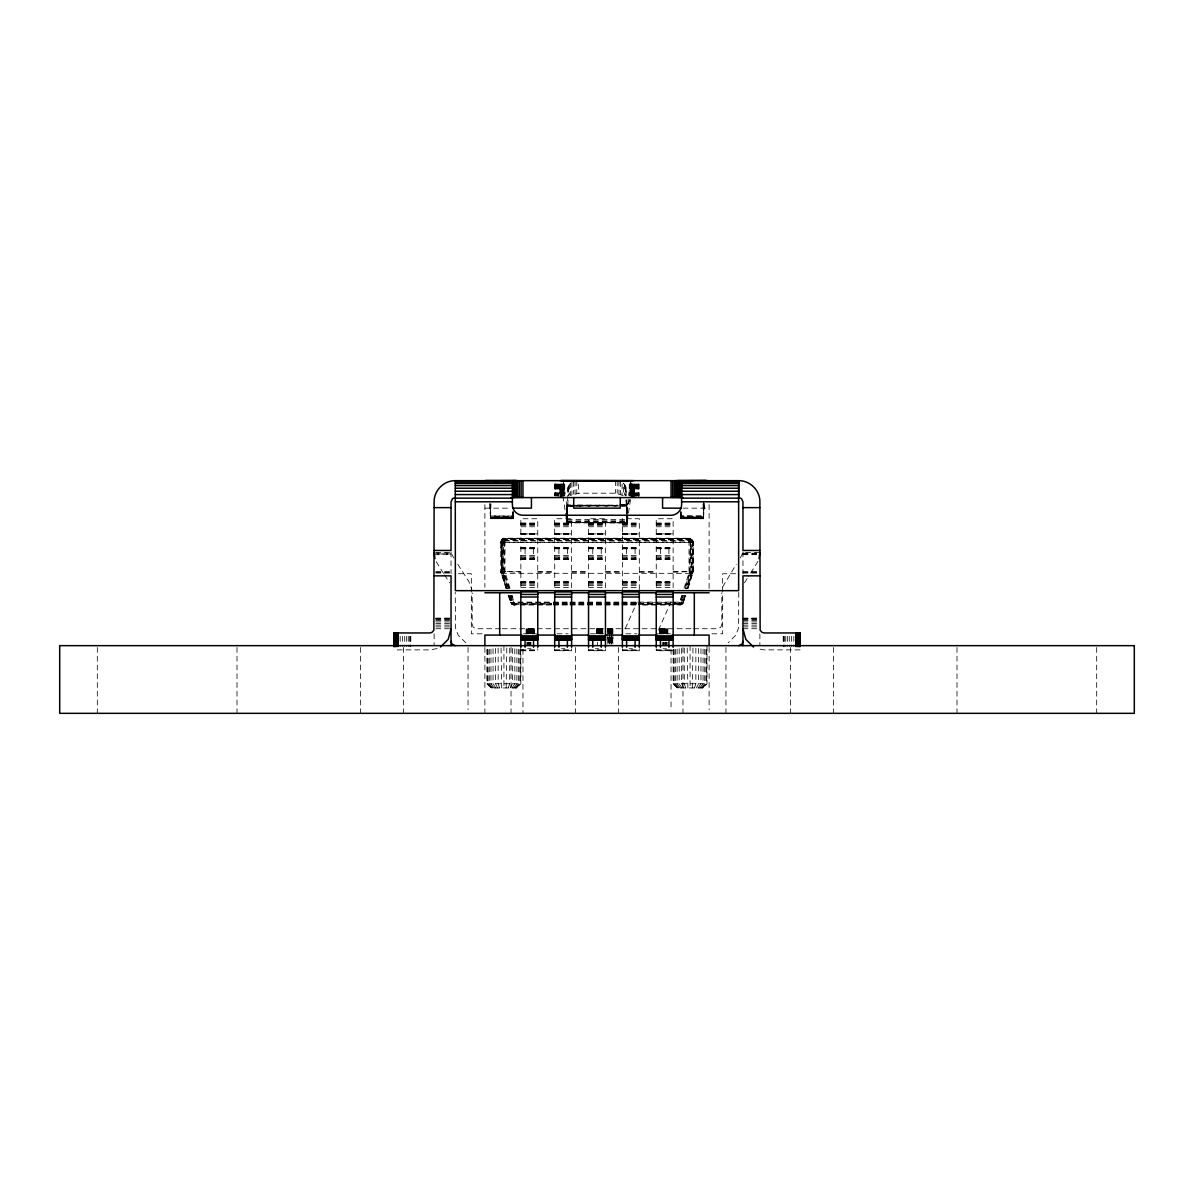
<?xml version="1.0" encoding="UTF-8"?>
<svg xmlns="http://www.w3.org/2000/svg" width="1194" height="1194" viewBox="0 0 1194 1194"><rect width="100%" height="100%" fill="white"/><g stroke="black" fill="none" stroke-linecap="round" stroke-linejoin="round"><path stroke-width="0.75" stroke-dasharray="5 3.75" d="M489.54 503.704L490.495 518.644L513.107 518.674L513.062 511.987L513.107 518.703L490.495 518.644L490.57 517.226L513.032 516.181L513.047 512.51M626.94 522.136L625.969 487.54L623.387 483.092L623.387 495.629L615.403 493.197L578.597 493.197L570.613 495.629L570.613 483.092L568.031 487.54L567.001 522.793L566.911 505.972L565.583 497.092M627.104 513.286L626.999 506.002L630.716 498.092L627.014 522.912L627.014 514.48L627.014 522.927L566.941 522.882L563.284 498.092M626.999 512.748L628.417 497.092M630.775 482.824L630.865 496.301M704.176 505.346L703.52 518.554L680.893 518.689L680.908 511.017L680.893 518.674L703.49 518.703L703.415 501.301M509.972 588.358L504.987 571.732L501.943 572.105L501.987 542.419C507.525 536.046 500.838 538.016 502.629 540.822C509.942 537.375 497.017 539.106 503.062 542.419L693.251 542.419L691.983 540.016L689.013 539.001L502.54 539.36L500.749 542.419L500.749 571.583L501.883 573.314L501.928 541.957L504.853 538.225L689.684 538.24L692.013 539.434L693.192 541.763L692.983 572.986M562.732 496.152L563.135 484.301L563.046 496.256L562.284 484.197L562.314 495.883M626.835 513.644L626.82 505.062L619.343 504.943L626.82 505.062L626.984 522.673M627.044 512.778L627.044 506.032L629.537 499.48M630.925 489.45L630.76 496.182L631.089 484.257L631.148 496.197L631.432 484.212L631.775 496.062M562.762 496.167L562.867 484.257M633.895 484.182L634.089 497.585M562.18 484.197L561.852 495.883M562.359 489.465L562.329 496.077L562.344 484.212M693.192 542.419C693.953 541.21 684.341 535.031 693.042 542.419L693.192 572.239L687.714 588.672M630.775 490.495L630.82 484.346M632.432 495.988L632.521 484.182L632.536 495.883M560.568 495.958L560.538 484.182L560.837 497.585L560.732 484.182M634.283 484.182L634.118 495.958M693.042 541.389C685.222 535.703 693.445 538.464 693.117 542.419L693.192 572.21L691.983 573.329L501.614 573.284L500.958 542.419C501.808 537.822 504.793 537.121 504.316 542.419L504.316 571.583L520.853 572.239M562.105 489.465L561.911 496.003L561.598 484.182L561.374 497.599L560.822 489.465L560.598 497.585M687.938 588.538L693.042 571.583M633.432 495.958L633.656 484.182M513.42 512.644L513.136 518.614L490.495 518.644L490.525 503.584L490.525 518.45L513.077 518.3L513.062 517.226L490.57 517.226L490.958 503.958M634.447 495.958L634.581 483.898L634.238 497.585M703.505 503.644L703.505 518.614L680.878 518.644L681.073 512.554M632.417 497.614L632.119 484.197L631.536 496.107L631.327 484.227L631.119 496.211L631.014 484.271M633.402 497.585L632.656 484.182M570.926 504.943L567.195 504.943L566.986 522.927L567.195 517.48M561.314 495.973L561.344 484.182M631.999 496.032L632.208 484.197L632.626 497.599L632.969 484.182L633.074 497.585L633.178 489.465M673.147 571.583L693.251 571.583C694.012 573.239 686.401 572.568 690.326 571.583L690.326 542.419L691.46 539.673L689.684 538.24M634.298 495.958L634.551 489.48M503.689 538.404C505.002 543.628 495.913 541.986 504.808 539.031C498.734 538.479 508.256 546.927 503.002 538.733M567.359 514.002L568.031 500.077M703.415 504.943L703.505 518.614L680.864 518.584L703.475 518.509L680.923 518.211L703.46 518.017L704.684 500.107M689.341 572.971L690.386 541.539L691.386 573.329L686.49 588.806M501.614 540.046C503.017 544.464 506.241 537.524 502.405 539.792C507.047 540.151 502.39 537.494 501.465 542.389L501.584 573.195L506.599 588.761M685.177 595.642L682.729 603.642L680.252 604.985L638.76 605.045M503.301 538.554L504.525 542.419L689.684 542.419M490.585 504.943L490.495 518.644L513.136 518.554L513.092 511.047L513.107 518.703L490.465 518.181L513.151 518.106L513.375 514.51M738.773 592.284L738.414 628.178L735.892 635.074L728.146 642.82M740.28 558.001L742.966 552.583L759.877 552.583M560.046 484.182L559.911 497.585L559.762 484.182L559.449 489.48L563.24 489.45L563.21 480.988L565.329 495.316M684.028 588.358L689.013 572.881L689.013 538.196L689.938 538.3L689.013 538.404L689.475 539.509L504.137 539.255L502.42 539.658L500.808 542.046L504.763 538.375L690.251 538.434L692.43 540.434L692.013 571.583C692.789 574.821 693.46 570.045 691.386 573.329L692.281 571.583L692.102 573.314M500.749 542.419L501.301 540.389M508.495 595.537L511.256 603.582L514.39 604.746L510.629 602.716L513.748 604.985L551.524 605.045M682.729 603.642L683.625 602.104L679.595 605.045L682.416 603.94L684.774 595.687M673.147 572.239L689.102 571.583L689.684 573.06L684.684 588.538M692.714 573.195L692.207 539.688M638.76 602.104L679.595 602.104C685.072 602.821 679.565 607.239 679.595 602.776L638.76 602.716M628.671 495.316L630.775 481.152L630.775 489.45L634.223 489.48L634.029 484.182M685.326 588.672L690.401 571.583L690.923 573.284L685.938 588.761M692.296 572.448L692.445 571.583M506.122 687.953L506.868 645.655M692.281 687.953L693.013 645.655M507.51 588.806L502.42 572.851L502.286 542.061M567.06 512.823L566.896 505.943L566.911 513.316L567.12 505.555L570.747 505.54M501.928 541.957L501.226 572.941L506.286 588.672M682.923 603.403L685.834 595.224M504.987 538.449L501.137 542.419L500.943 541.539M692.46 572.971L687.401 588.761M508.674 588.672L503.405 572.18L503.599 542.031L502.883 572.224L508.062 588.761M551.524 603.791L514.405 603.791L511.525 595.403M683.117 595.537L680.893 602.418L682.102 604M638.76 604.224L679.595 604.224L682.296 602.552L679.595 604.582L638.76 604.582M685.505 595.537L683.177 602.985L681.281 603.254L683.714 595.642M693.072 541.27L692.639 572.001M681.804 595.224L679.595 602.104L679.908 605.015M682.475 595.403L680.207 602.522L681.49 602.507M684.281 595.687L681.849 602.895M686.983 588.806L691.863 572.881M508.271 687.953L509.719 683.729L509.719 645.655M694.415 687.953L695.863 683.729L695.863 645.655M690.923 573.284L690.266 572.523M722.668 586.926L736.25 564.24M504.704 540.957L689.013 541.121L690.207 539.464L689.55 538.24M625.328 628.462L637.103 601.97M658.431 630.104L671.685 600.313M692.013 542.419C687.535 539.494 690.878 538.987 691.505 542.419L691.61 572.344L690.938 571.583M638.76 603.791L679.595 603.791L680.893 602.418M510.271 687.953L512.39 683.729L512.39 645.655M696.415 687.953L698.535 683.729L698.535 645.655M692.833 542.285L691.968 541.748L692.445 542.419M500.973 541.166L504.987 539.001M551.524 604.582L514.405 604.582L513.36 603L514.405 602.104L551.524 602.104M757.966 561.374L748.459 576.538M690.386 541.539L689.475 539.509M512.196 595.224L514.405 605.015L512.719 603.06L513.748 602.283L514.256 603.433L512.345 603.612L510.375 602.104M512.077 687.953L514.808 683.729L514.808 645.655M698.236 687.953L700.953 683.729L700.953 645.655M744.429 582.791L747.459 578.105M513.957 605L512.495 602.507L551.524 602.716M509.316 588.538L504.316 573.06L504.987 572.239M689.013 541.763L690.714 540.046L690.52 538.613L504.614 538.703M501.48 540.046L504.763 539.315M501.973 539.479L689.177 539.927M513.644 687.953L516.883 683.729L516.883 645.655M699.803 687.953L703.042 683.729L703.042 645.655M504.689 539.464L504.987 540.509L689.013 540.509C689.132 543.882 694.415 539.927 690.326 538.404M507.017 588.806L502.017 573.329L504.763 572.553M514.913 687.953L518.584 683.729L518.584 645.655M701.072 687.953L704.729 683.729L704.729 645.655M512.435 604.552L511.599 602.94L513.36 603M515.853 687.953L519.823 683.729L519.823 645.655M701.997 687.953L705.982 683.729L705.982 645.655M516.42 687.953L520.584 683.729L520.584 645.655M702.579 687.953L706.744 683.729L706.744 645.655M690.804 542.076L691.61 542.18M520.853 645.655L520.853 683.729L516.614 687.953L491.227 687.953L487.003 683.729L487.003 645.655M706.997 645.655L706.997 683.729L702.773 687.953L677.386 687.953L673.147 683.729L673.147 648.745M503.674 573.195L504.525 571.911M514.256 603.433L551.524 603.283M682.923 602.552L681.998 603.343M502.495 571.583L501.555 571.583M514.121 604.462L551.524 604.224M506.062 588.538L501.226 572.941M508.166 595.224L510.629 602.716L512.719 603.06M514.405 604.836L512.838 604.701M502.555 538.957L503.346 538.733M511.42 603.791L514.405 603.791M437.123 648.611L429.885 649.879L393.93 649.879M679.893 604.657L680.789 604.821M504.241 538.255L504.211 538.345M679.595 604.224L680.087 602.239L680.461 603.06M680.953 517.106L703.43 517.226L680.938 517.226L703.415 516.181L680.968 515.987L703.415 515.987L703.49 518.689L680.864 518.584L680.625 514.51M510.763 602.522L512.136 603.045M570.881 505.346L567.15 505.346L570.881 505.331L567.15 505.346L567.046 522.315L626.999 522.853L626.865 505.465L619.387 505.346M617.522 505.346L572.792 504.943M619.343 504.987L626.805 504.943L626.82 513.495M680.908 518.45L703.52 518.554M572.747 505.331L617.492 505.107M512.927 512.554L513.062 517.226L490.555 517.33L513.062 517.375L490.54 517.912L513.077 518.017L490.54 518.211L513.092 518.509L490.51 518.689L513.136 518.614M680.938 512.107L680.938 517.33L703.43 517.226M617.835 505.659L572.538 505.659L617.805 505.375M626.85 505.346L619.656 505.659M572.553 505.54L617.805 505.465L567.001 506.002L577.836 505.957M567.075 505.823L617.835 505.689M680.849 518.166L703.535 518.106L680.938 517.33M484.883 508.151L510.942 508.151M683.058 508.151L709.117 508.151M513.032 515.987L490.585 515.987L513.032 516.181M490.465 518.106L513.151 518.106M567.105 520.927L626.895 520.927L626.999 522.853L567.046 522.3M567.09 521.3L626.91 521.3M566.896 522.465L627.104 522.465L627.104 505.943L567.046 505.883L627.014 506.032L621.581 506.032M520.882 523.002L537.733 523.032M554.732 523.002L571.568 523.032M588.582 523.002L605.418 523.032M622.432 523.032L639.268 523.002M656.267 523.002L673.117 523.032M520.882 523.375L537.733 523.45M554.732 523.375L571.568 523.45M588.582 523.45L605.418 523.375M622.432 523.375L639.268 523.45M656.267 523.375L673.117 523.45M520.882 524.151L537.733 524.151M554.732 524.151L571.568 524.151M588.582 524.151L605.418 524.151M622.432 524.151L639.268 524.151M656.267 524.151L673.117 524.151M520.882 524.27L537.733 524.27M554.732 524.27L571.568 524.27M588.582 524.27L605.418 524.27M622.432 524.27L639.268 524.27M656.267 524.27L673.117 524.27M520.882 525.285L537.733 525.285M554.732 525.285L571.568 525.285M588.582 525.285L605.418 525.285M622.432 525.285L639.268 525.285M656.267 525.285L673.117 525.285M520.882 526.763L537.733 526.763M554.732 526.763L571.568 526.763M588.582 526.763L605.418 526.763M622.432 526.763L639.268 526.763M656.267 526.763L673.117 526.763M520.882 533.554L537.733 533.658M554.732 533.554L571.568 533.658M588.582 533.658L605.418 533.554M622.432 533.554L639.268 533.554M656.267 533.658L673.117 533.554M520.882 533.673L537.733 533.882L520.882 533.912M554.732 533.673L571.568 533.882L554.732 533.912M588.582 533.673L605.418 533.882L588.582 533.912M622.432 533.673L639.268 533.882L622.432 533.912M656.267 533.673L673.117 533.882L656.267 533.912M520.882 534.211L537.733 534.211M554.732 534.211L571.568 534.211M588.582 534.211L605.418 534.211M622.432 534.211L639.268 534.211M656.267 534.211L673.117 534.211M520.882 534.628L537.733 534.628M554.732 534.628L571.568 534.628M588.582 534.628L605.418 534.628M622.432 534.628L639.268 534.628M656.267 534.628L673.117 534.628M520.882 547.688L537.733 547.688M554.732 547.688L571.568 547.688M588.582 547.688L605.418 547.688M622.432 547.688L639.268 547.688M656.267 547.688L673.117 547.688M520.882 548.061L537.733 548.061M554.732 548.061L571.568 548.061M588.582 548.061L605.418 548.061M622.432 548.061L639.268 548.061M656.267 548.061L673.117 548.061M520.882 548.374L537.733 548.374M554.732 548.374L571.568 548.374M588.582 548.374L605.418 548.374M622.432 548.374L639.268 548.374M656.267 548.374L673.117 548.374M520.853 548.777L537.763 548.777M554.688 548.777L571.613 548.777M588.538 548.777L605.462 548.777M622.387 548.777L639.312 548.777M656.237 548.777L673.147 548.777M435.81 552.583L451.033 552.583L453.72 558.001M434.123 553.24L451.033 553.24M742.966 553.24L759.877 553.24M437.497 553.956L451.033 553.956M742.966 553.956L759.877 553.956M434.123 554.688L451.033 554.688M742.966 554.688L759.877 554.688M520.882 555.538L537.733 555.538M554.732 555.538L571.568 555.538M588.582 555.538L605.418 555.538M622.432 555.538L639.268 555.538M656.267 555.538L673.117 555.538M520.882 556.867L537.733 556.867M554.732 556.867L571.568 556.867M588.582 556.867L605.418 556.867M622.432 556.867L639.268 556.867M656.267 556.867L673.117 556.867M520.882 557.941L537.733 557.941M554.732 557.941L571.568 557.941M588.582 557.941L605.418 557.941M622.432 557.941L639.268 557.941M656.267 557.941L673.117 557.941M520.882 558.717L537.733 558.717M554.732 558.717L571.568 558.717M588.582 558.717L605.418 558.717M622.432 558.717L639.268 558.717M656.267 558.717L673.117 558.717M520.882 559.195L537.733 559.195M554.732 559.195L571.568 559.195M588.582 559.195L605.418 559.195M622.432 559.195L639.268 559.195M656.267 559.195L673.117 559.195M520.882 559.344L537.733 559.344M554.732 559.344L571.568 559.344M588.582 559.344L605.418 559.344M622.432 559.344L639.268 559.344M656.267 559.344L673.117 559.344M435.81 571.613L451.033 571.613M520.853 571.583L500.749 571.583L500.898 572.657M537.763 571.583L554.688 571.583M571.613 571.583L588.538 571.583M605.462 571.583L622.387 571.583M639.312 571.583L656.237 571.583M742.966 571.613L758.19 571.613M435.81 572.344L451.033 572.344M537.763 572.239L554.688 572.239M571.613 572.239L588.538 572.239M605.462 572.239L622.387 572.239M639.312 572.239L656.237 572.239M742.966 572.344L758.19 572.344M435.81 573.06L451.033 573.06M742.966 573.06L758.19 573.06M458.421 573.732L471.346 573.732L471.346 633.805L484.376 633.805M735.579 573.732L722.654 573.732L722.654 633.805L709.624 633.805M520.882 581.821L537.733 581.821M554.732 581.821L571.568 581.821M588.582 581.821L605.418 581.821M622.432 581.821L639.268 581.821M656.267 581.821L673.117 581.821M520.882 582.03L537.733 582.15M554.732 582.15L571.568 582.03M588.582 582.15L605.418 582.03M622.432 582.03L639.268 582.15M656.267 582.03L673.117 582.15M520.853 582.194L537.763 582.194M554.688 582.194L571.613 582.194M588.538 582.194L605.462 582.194M622.387 582.194L639.312 582.194M656.237 582.194L673.147 582.194M520.853 582.418L537.763 582.418M554.688 582.418L571.613 582.418M588.538 582.418L605.462 582.418M622.387 582.418L639.312 582.418M656.237 582.418L673.147 582.418M520.853 583.09L537.763 583.09M554.688 583.09L571.613 583.09M588.538 583.09L605.462 583.09M622.387 583.09L639.312 583.09M656.237 583.09L673.147 583.09M520.853 584.179L537.763 584.179M554.688 584.179L571.613 584.179M588.538 584.179L605.462 584.179M622.387 584.179L639.312 584.179M656.237 584.179L673.147 584.179M520.853 585.657L537.763 585.657M554.688 585.657L571.613 585.657M588.538 585.657L605.462 585.657M622.387 585.657L639.312 585.657M656.237 585.657L673.147 585.657M520.853 587.478L537.763 587.478M554.688 587.478L571.613 587.478M588.538 587.478L605.462 587.478M622.387 587.478L639.312 587.478M656.237 587.478L673.147 587.478M553.389 602.104L568.24 602.104M570.09 602.104L620.193 602.104M622.059 602.104L636.909 602.104M553.389 602.716L568.24 602.716M570.09 602.716L620.193 602.716M622.059 602.716L636.909 602.716M553.389 603.283L568.24 603.283M570.09 603.283L620.193 603.283M622.059 603.283L636.909 603.283M638.76 603.283L679.819 603.298M553.389 603.791L568.24 603.791M570.09 603.791L620.193 603.791M622.059 603.791L636.909 603.791M553.389 604.224L568.24 604.224M570.09 604.224L620.193 604.224M622.059 604.224L636.909 604.224M553.389 604.582L568.24 604.582M570.09 604.582L620.193 604.582M622.059 604.582L636.909 604.582M553.389 605.045L568.24 604.985M570.09 604.985L620.193 605.045M622.059 604.985L636.909 605.045M435.81 618.149L451.033 618.149M742.966 618.149L758.19 618.149M435.81 618.313L451.033 618.313M742.966 618.313L758.19 618.313M435.81 618.79L451.033 618.79M742.966 618.79L758.19 618.79M435.81 619.567L451.033 619.567M742.966 619.567L758.19 619.567M435.81 620.626L451.033 620.626M742.966 620.626L758.19 620.626M435.81 621.925L451.033 621.925M742.966 621.925L758.19 621.925M435.81 623.447L451.033 623.447M742.966 623.447L758.19 623.447M435.81 625.119L451.033 625.119M742.966 625.119L758.19 625.119M435.81 626.895L451.033 626.895M742.966 626.895L758.19 626.895M435.81 628.731L451.033 628.731M500.45 628.731L476.421 628.731L473.182 627.223L472.197 624.507L472.197 592.896M502.196 628.731L691.804 628.731M693.55 628.731L717.579 628.731L720.818 627.223L721.803 624.507L721.803 592.896M742.966 628.731L758.19 628.731M523.465 633.805L536.494 633.805M556.956 633.805L568.15 633.805M590.478 633.805L603.522 633.805M625.85 633.805L637.044 633.805M657.506 633.805L670.535 633.805M527.614 648.745L531.002 648.745M561.464 648.745L564.852 648.745M595.313 648.745L598.687 648.745M629.148 648.745L632.536 648.745M662.998 648.745L666.386 648.745M520.853 649.834L537.763 649.834M554.688 649.834L571.613 649.834M588.538 649.834L605.462 649.834M622.387 649.834L639.312 649.834M656.237 649.834L673.147 649.834M800.07 649.879L764.115 649.879L756.877 648.611M520.853 650.506L537.763 650.506M554.688 650.506L571.613 650.506M588.538 650.506L605.462 650.506M622.387 650.506L639.312 650.506M656.237 650.506L673.147 650.506M520.853 650.73L537.763 650.73L537.763 648.745M673.147 650.73L656.237 650.73L656.237 648.745M487.003 683.729L520.853 683.729M673.147 683.729L706.997 683.729M680.923 518.241L703.46 518.3M567.15 519.405L626.85 519.405L626.895 520.927M567.046 522.241L626.954 522.3M490.57 517.106L513.062 517.226M511.256 603.582L512.48 604.582M500.958 572.06L502.42 572.851M513.51 604.522L514.39 604.746M511.987 604.239L510.495 602.283M689.013 541.121L689.013 542.419L690.326 542.419M465.854 642.82L458.108 635.074L455.586 628.178L455.227 592.284M500.808 542.046L501.555 542.419L501.405 541.583M677.58 687.953L673.416 683.729L673.416 645.655M491.421 687.953L487.256 683.729L487.256 645.655M678.147 687.953L674.177 683.729L674.177 645.655M492.003 687.953L488.018 683.729L488.018 645.655M504.987 540.181L503.54 539.27L503.599 542.031M679.087 687.953L675.416 683.729L675.416 645.655M492.928 687.953L489.271 683.729L489.271 645.655M680.356 687.953L677.117 683.729L677.117 645.655M494.197 687.953L490.958 683.729L490.958 645.655M457.75 564.24L468.824 581.448L471.973 589.881M443.526 573.404L436.034 561.374M444.526 574.971L449.571 582.791M681.923 687.953L679.192 683.729L679.192 645.655M495.764 687.953L493.047 683.729L493.047 645.655M683.729 687.953L681.61 683.729L681.61 645.655M497.585 687.953L495.465 683.729L495.465 645.655M500.823 572.284L501.077 573.06M685.729 687.953L684.281 683.729L684.281 645.655M499.585 687.953L498.137 683.729L498.137 645.655M510.883 595.537L513.107 602.418M510.286 595.642L512.495 602.507M509.719 595.687L511.942 602.552M509.226 595.687L511.45 602.552M508.823 595.642L511.047 602.507M691.222 541.673L691.371 542.419M687.878 687.953L687.132 645.655M501.719 687.953L500.987 645.655M563.165 489.45L563.255 490.495L563.165 484.316L563.269 496.182L562.971 484.257M560.508 495.958L559.896 484.182M560.195 484.182L560.479 489.48M625.969 500.077L626.641 514.002M633.298 484.182L633.596 497.585L633.79 484.182M561.493 489.465L561.792 496.003M703.042 503.958L703.415 515.987M562.434 484.212L562.598 489.465M626.805 517.48L626.85 519.405M559.419 484.182L559.464 493.644M561.777 484.182L561.807 489.465M567.075 514.554L567.09 521.494M1096.689 647.476L1096.689 713.34M956.991 647.476L956.991 713.34M833.412 647.476L833.412 713.34M793.816 636.342L793.816 646.506M791.458 636.342L791.458 646.506M790.428 647.476L790.428 713.34M789.279 636.342L789.279 646.506M787.353 636.342L787.353 646.506M785.742 636.342L785.742 646.506M784.488 636.342L784.488 646.506M783.637 636.342L783.637 646.506M783.204 636.342L783.204 646.506M759.877 633.805L759.877 645.655M742.966 551.971L742.966 573.732M725.952 647.476L725.952 713.34M709.117 504.629L709.117 590.926M709.117 647.476L709.117 709.684M690.072 645.655L690.072 687.953M682.968 647.476L682.968 713.34M680.864 511.868L680.893 518.674M673.117 587.746L673.147 518.733L656.237 518.733L656.267 591M671.043 649.312L671.043 709.684M668.924 548.777L668.924 559.344M667.864 628.731L667.864 633.805M667.133 628.731L667.133 633.805M667.133 642.268L667.133 645.655M666.416 628.731L666.416 633.805M666.416 642.268L666.416 645.655M665.745 628.731L665.745 633.805M665.745 642.268L665.745 645.655M665.148 628.731L665.148 633.805M665.148 642.268L665.148 645.655M664.625 628.731L664.625 633.805M664.207 628.731L664.207 633.805M664.207 642.268L664.207 645.655M663.894 628.731L663.894 633.805M663.7 633.805L663.64 628.731L663.371 633.805M663.7 642.268L663.58 645.655M663.431 642.268L663.431 645.655M663.177 642.268L663.177 645.655M663.073 628.731L663.073 633.805M662.64 628.731L662.64 633.805M662.819 642.268L662.819 645.655M662.118 628.731L662.118 633.805M661.521 628.731L661.521 633.805M660.849 628.731L660.849 633.805M660.461 548.777L660.461 559.344M660.133 628.731L660.133 633.805M659.401 628.731L659.401 633.805M639.312 589.597L639.312 518.733L622.387 518.733L622.432 591M639.312 648.745L639.312 650.73L622.387 650.73L622.387 648.745M639.029 484.033L639.148 495.883M638.805 484.033L638.805 497.585M638.491 484.033L638.491 495.883M638.118 484.033L638.118 495.883M637.656 484.033L637.656 495.883M637.133 484.033L637.133 495.883M636.581 484.033L636.581 495.883M635.984 484.033L635.984 497.585M635.372 484.033L635.372 495.883M635.074 548.777L635.074 559.344M632.82 484.033L632.82 495.883M632.148 484.033L632.148 495.883M631.686 484.033L631.686 495.883M631.148 484.033L631.148 495.883M630.551 484.033L630.551 495.883M629.925 484.033L629.925 495.883M629.268 484.033L629.268 495.883M627.014 514.48L627.014 522.912M626.611 548.777L626.611 559.344M625.969 487.54L625.969 494.704M625.76 486.331L625.76 495.286M625.253 485.167L625.253 495.913M624.447 484.077L624.447 494.823M622.089 484.048L622.089 494.794M620.596 481.57L620.596 494.107M618.955 481.063L618.955 493.6M618.492 647.476L618.492 713.34M617.208 480.764L617.208 493.286M615.403 480.66L615.403 493.197M612.865 628.731L612.865 632.119M612.865 633.805L612.865 643.954M612.641 628.731L612.806 635.506M612.806 637.193L612.641 645.655M612.373 628.731L612.373 635.506M612.373 637.193L612.373 645.655M611.835 628.731L612 645.655M611.626 632.119L611.626 628.731L611.537 635.506M611.626 633.805L611.626 643.954M611.537 637.193L611.537 645.655M611.328 628.731L611.328 632.119M611.328 633.805L611.328 643.954M610.955 628.731L610.985 645.655M610.388 628.731L610.388 645.655M610.03 628.731L610.03 632.119M610.03 633.805L610.03 643.954M609.731 628.731L609.731 635.506M609.731 637.193L609.731 645.655M609.522 628.731L609.522 632.119M609.522 633.805L609.522 643.954M608.97 628.731L609.059 645.655M608.418 628.731L608.373 645.655M607.88 628.731L607.88 632.119M607.88 633.805L607.88 643.954M607.686 628.731L607.686 635.506M607.686 637.193L607.686 645.655M605.418 587.746L605.462 518.733L588.538 518.733L588.582 591M605.462 648.745L605.462 650.73L588.538 650.73L588.538 648.745M602.791 628.731L602.791 633.805M602.597 628.731L602.597 633.805M601.97 628.731L601.925 633.805M601.224 548.777L601.224 559.344M601.149 628.731L601.224 633.805M600.552 628.731L600.552 633.805M600.328 628.731L600.328 633.805M599.895 628.731L599.895 633.805M599.552 628.731L599.552 633.805M599.298 628.731L599.298 633.805M598.821 628.731L598.761 633.805M598.179 628.731L598.298 633.805M597.925 628.731L597.925 633.805M597.478 628.731L597.642 633.805M597.418 642.268L597.418 645.655M597.179 628.731L597.179 633.805M596.851 628.731L596.851 633.805M596.642 628.731L596.582 633.805M592.776 548.777L592.776 559.344M578.597 484.242L578.597 493.197M576.792 480.764L576.792 493.286M575.508 647.476L575.508 713.34M575.045 481.063L575.045 493.6M573.404 481.57L573.404 494.107M571.911 482.257L571.911 494.794M571.568 587.746L571.613 518.733L554.688 518.733L554.732 591M571.613 648.745L571.613 650.73L554.688 650.73L554.688 648.745M569.553 484.077L569.553 494.823M568.747 485.167L568.747 495.913M568.24 486.331L568.24 495.286M568.031 487.54L568.031 494.704M567.389 548.777L567.389 559.344M567.12 514.808L567.12 520.39M564.732 484.033L564.732 495.883M564.075 484.033L564.075 495.883M563.449 484.033L563.449 495.883M562.852 484.033L562.852 495.883M561.464 484.033L561.464 495.883M561.001 484.033L560.926 495.883M558.926 548.777L558.926 559.344M558.628 484.033L558.628 495.883M558.016 484.033L558.016 497.585M557.419 484.033L557.419 495.883M556.867 484.033L556.867 495.883M556.344 484.033L556.344 495.883M555.882 484.033L555.882 495.883M555.494 484.033L555.494 495.883M555.195 484.033L555.195 495.883M554.971 484.033L554.971 495.883M554.852 484.033L554.822 495.883M537.733 587.746L537.763 518.733L520.853 518.733L520.882 591M534.599 628.731L534.599 633.805M533.867 628.731L533.867 633.805M533.539 548.777L533.539 559.344M533.151 628.731L533.151 633.805M532.479 628.731L532.479 633.805M531.882 628.731L531.882 633.805M531.36 628.731L531.36 633.805M530.927 628.731L530.927 633.805M530.927 642.268L530.927 645.655M530.629 628.731L530.629 633.805M530.629 642.268L530.629 645.655M530.36 628.731L530.434 633.805M530.434 642.268L530.3 645.655M530.106 628.731L530.106 633.805M530.166 642.268L530.106 645.655M529.793 628.731L529.793 633.805M529.793 642.268L529.912 645.655M529.554 642.268L529.554 645.655M529.375 628.731L529.375 633.805M529.375 642.268L529.375 645.655M529.121 642.268L529.121 645.655M528.852 628.731L528.852 633.805M528.852 642.268L528.852 645.655M528.629 642.268L528.629 645.655M528.255 628.731L528.255 633.805M528.061 642.268L528.255 645.655M527.584 628.731L527.584 633.805M527.584 642.268L527.584 645.655M527.449 642.268L527.449 645.655M526.867 628.731L526.867 633.805M526.867 642.268L526.867 645.655M526.136 628.731L526.136 633.805M525.076 548.777L525.076 559.344M522.957 649.312L522.957 713.34M511.032 647.476L511.032 713.34M504.987 540.509L504.987 572.881M503.928 645.655L503.928 687.953M484.883 504.629L484.883 587.284M484.883 647.476L484.883 713.34M468.048 647.476L468.048 709.684M451.033 551.971L451.033 573.732M434.123 633.805L434.123 645.655M410.796 636.342L410.796 646.506M410.363 636.342L410.363 646.506M409.512 636.342L409.512 646.506M408.258 636.342L408.258 646.506M406.647 636.342L406.647 646.506M404.721 636.342L404.721 646.506M403.572 647.476L403.572 713.34M402.542 636.342L402.542 646.506M400.184 636.342L400.184 646.506M360.588 647.476L360.588 713.34M237.009 647.476L237.009 713.34M97.311 647.476L97.311 713.34M567.001 514.465L566.986 522.927L566.971 514.465M630.79 480.988L630.775 484.749L630.82 480.928M561.21 484.182L561.255 495.973L561.18 484.033M502.958 539.434L504.166 539.106L503.017 539.285M513.077 518.256L490.54 518.241L513.077 518.256"/><path stroke-width="1.5" d="M518.032 480.66L489.152 481.078M759.877 552.583L759.026 558.553M560.001 480.66L633.73 480.66M451.033 628.731L448.213 639.312L440.467 647.044M742.966 641.417L741.967 644.148L738.728 645.655M708.415 480.66L676.297 480.66M494.898 481.854L501.644 480.66M685.281 481.854L692.027 480.66M573.404 481.57L578.597 480.66M800.07 632.954L764.115 632.954L761.996 632.387L760.13 630.178L759.877 501.808C760.071 490.495 750.041 480.466 738.728 480.66L455.272 480.66C443.959 480.466 433.929 490.495 434.123 501.808L433.87 630.178L432.004 632.387L429.885 632.954L393.93 632.954L393.93 646.506M516.659 480.66L484.913 480.66L516.077 480.675L485.913 480.66M516.077 480.675L488.794 480.809M489.122 481.003L514.599 480.898L488.928 480.854M563.105 480.854L631.119 480.779L561.24 480.66L631.626 480.704M678.625 480.719L706.46 480.675L675.297 480.66M705.952 480.704L678.998 480.764L704.982 480.898M678.147 480.689L706.46 480.675L678.998 480.764L705.191 480.809M455.362 480.973L514.465 481.078M679.535 481.078L738.638 480.973M455.362 481.928L512.39 481.928M681.61 481.928L738.638 481.928M455.362 483.495L512.39 483.495M681.61 483.495L738.638 483.495M455.362 485.6L512.39 485.6M681.61 485.6L738.638 485.6M455.362 488.212L512.39 488.212M681.61 488.212L738.638 488.212M455.362 491.227L512.39 491.227M681.61 491.227L738.638 491.227M455.362 494.57L512.39 494.57M681.61 494.57L738.638 494.57M455.362 497.585L452.556 498.57L451.033 501.808L451.033 550.464L434.123 550.464M510.942 497.585L683.058 497.585M738.638 497.585L741.444 498.57L742.966 501.808L742.966 550.464L759.877 550.464M455.362 498.137L512.39 498.137M681.61 498.137L738.638 498.137M455.362 501.808L512.39 501.808M681.61 501.808L738.638 501.808M434.123 507.629L451.033 507.629M742.966 507.629L759.877 507.629M512.808 508.151L531.42 508.151L531.42 497.585M681.192 508.151L662.58 508.151L662.58 497.585M434.123 575.851L451.033 575.851L451.033 645.655M759.877 575.851L742.966 575.851L742.966 645.655M484.883 592.776L520.853 592.776M537.763 592.776L554.688 592.776M571.613 592.776L588.538 592.776M605.462 592.776L622.387 592.776M639.312 592.776L656.237 592.776M673.147 592.776L709.117 592.776M520.853 594.433L537.763 594.433M554.688 594.433L571.613 594.433M588.538 594.433L605.462 594.433M622.387 594.433L639.312 594.433M656.237 594.433L673.147 594.433M520.853 597L537.763 597M554.688 597L571.613 597M588.538 597L605.462 597M622.387 597L639.312 597M656.237 597L673.147 597M521.942 635.074L484.883 635.074L484.883 645.655M536.778 635.074L555.3 635.074M571.613 635.074L588.657 635.074M605.343 635.074L622.387 635.074M638.7 635.074L657.222 635.074M672.058 635.074L709.117 635.074L709.117 645.655M520.853 635.924L537.763 635.924M554.688 635.924L571.613 635.924M588.538 635.924L605.462 635.924M622.387 635.924L639.312 635.924M656.237 635.924L673.147 635.924M520.853 636.656L537.763 636.656M554.688 636.656L571.613 636.656M588.538 636.656L605.462 636.656M622.387 636.656L639.312 636.656M656.237 636.656L673.147 636.656M520.853 637.372L537.763 637.372M554.688 637.372L571.613 637.372M588.538 637.372L605.462 637.372M622.387 637.372L639.312 637.372M656.237 637.372L673.147 637.372M520.853 638.044L537.763 638.044M554.688 638.044L571.613 638.044M588.538 638.044L605.462 638.044M622.387 638.044L639.312 638.044M656.237 638.044L673.147 638.044M520.853 638.641L537.763 638.641M554.688 638.641L571.613 638.641M588.538 638.641L605.462 638.641M622.387 638.641L639.312 638.641M656.237 638.641L673.147 638.641M520.853 639.163L537.763 639.163M554.688 639.163L571.613 639.163M588.538 639.163L605.462 639.163M622.387 639.163L639.312 639.163M656.237 639.163L673.147 639.163M520.853 639.581L537.763 639.581M554.688 639.581L571.613 639.581M588.538 639.581L605.462 639.581M622.387 639.581L639.312 639.581M656.237 639.581L673.147 639.581M520.853 639.894L537.763 640.088L520.853 640.148M554.688 639.894L571.613 640.088L554.688 640.148M605.462 639.894L588.538 640.088L605.462 640.148M639.312 639.894L622.387 640.088L639.312 640.148M673.147 639.894L656.237 640.088L673.147 640.148M630.79 480.988L563.195 480.943L630.775 481.152M692.356 480.66L699.102 481.854M501.973 480.66L508.719 481.854M615.403 480.66L620.596 481.57M455.272 645.655L452.033 644.148L451.033 641.417M753.533 647.044L745.787 639.312L742.966 628.731M434.974 558.553L434.123 552.583M800.025 632.954L800.07 646.506M799.816 632.954L799.861 646.506M799.577 632.954L799.502 646.506M799.084 632.954L799.084 646.506M798.562 632.954L798.562 646.506M797.965 632.954L797.965 646.506M797.293 632.954L797.293 646.506M796.577 632.954L796.577 646.506M795.846 632.954L795.846 646.506M738.728 480.66L738.728 497.585M738.638 480.66L738.638 590.657L455.362 590.657L455.272 480.66M694.311 592.776L694.311 635.074M681.61 480.66L681.61 504.674C681.714 510.331 676.685 515.36 671.043 515.256L522.957 515.256C517.315 515.36 512.286 510.331 512.39 504.674L512.39 480.66M681.49 480.66L681.49 497.585M681.102 480.66L681.102 497.585M680.461 480.66L680.461 497.585M679.595 480.66L679.595 497.585M678.52 480.66L678.52 497.585M677.252 480.66L677.252 497.585M675.834 480.66L675.834 497.585M674.312 480.66L674.312 497.585M673.147 647.267L673.147 591.94L656.237 591.94L656.237 647.267M672.685 480.66L672.685 497.585M671.043 480.66L671.043 497.585M668.924 640.148L668.924 647.208M660.461 640.148L660.461 647.208M639.312 647.267L639.312 591.94L622.387 591.94L622.387 647.267M635.074 640.148L635.074 647.208M626.611 640.148L626.611 647.208M620.268 497.585L620.268 508.151L573.732 508.151L573.732 497.585M605.462 647.267L605.462 591.94L588.538 591.94L588.538 647.267M601.224 640.148L601.224 647.208M592.776 640.148L592.776 647.208M571.613 647.267L571.613 591.94L554.688 591.94L554.688 647.267M567.389 640.148L567.389 647.208M558.926 640.148L558.926 647.208M537.763 647.267L537.763 591.94L520.853 591.94L520.853 647.267M533.539 640.148L533.539 647.208M525.076 640.148L525.076 647.208M522.957 480.66L522.957 497.585M521.121 480.66L521.121 497.585M519.345 480.66L519.345 497.585M517.674 480.66L517.674 497.585M516.166 480.66L516.166 497.585M514.868 480.66L514.868 497.585M513.808 480.66L513.808 497.585M513.017 480.66L513.017 497.585M499.689 592.776L499.689 635.074M398.154 632.954L398.154 646.506M397.423 632.954L397.423 646.506M396.707 632.954L396.707 646.506M396.035 632.954L396.035 646.506M395.438 632.954L395.438 646.506M394.916 632.954L394.916 646.506M394.498 632.954L394.498 646.506M394.423 632.954L394.184 646.506M393.975 632.954L393.99 646.506M1134.3 645.655L59.7 645.655L59.7 713.34L1134.3 713.34L1134.3 645.655"/></g></svg>
